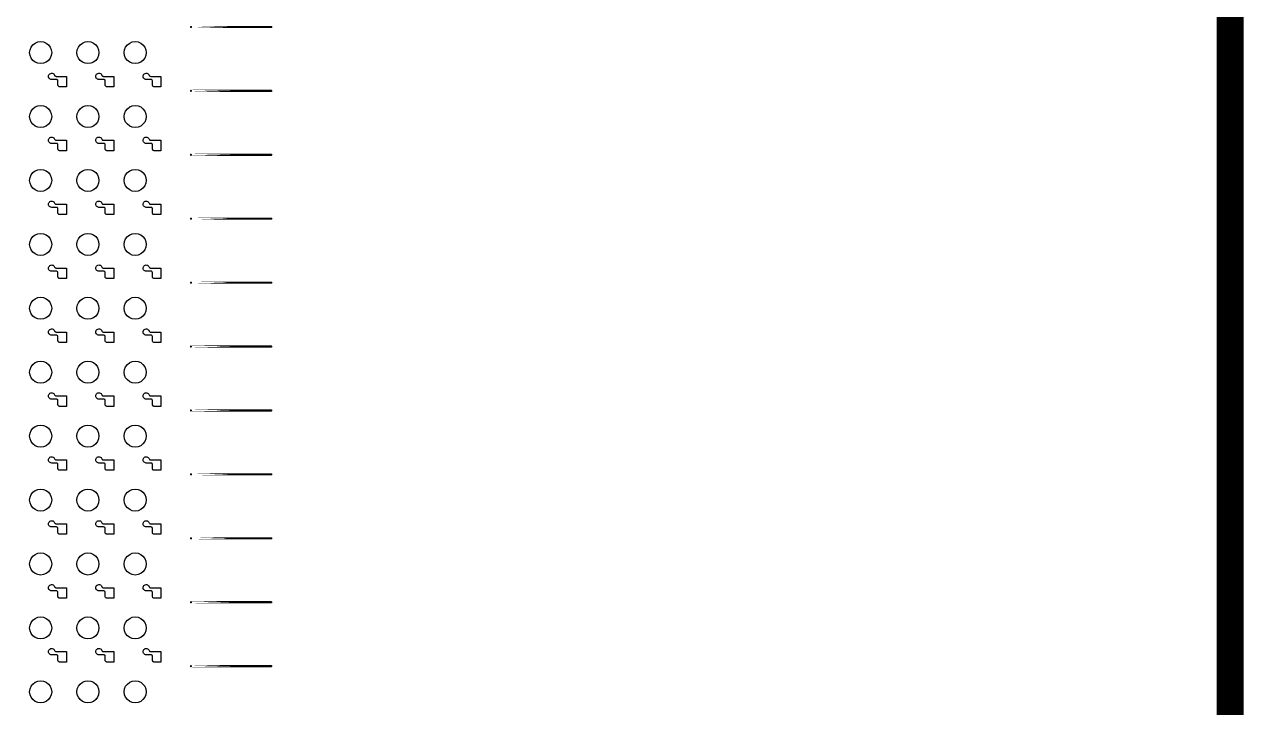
# Model space of a CAD drawing. Extents: x 11 to 212, y 11 to 212.
# Drawn here: x 166.18 to 211.7, y 135.92 to 161.45 of the extents above; entities that cross this region are included whole.
import ezdxf

# ---------------------------------------------------------------- set-up
doc = ezdxf.new("R2010")
doc.units = 0
doc.layers.get('0').update_dxf_attribs({"linetype": 'continuous'})
doc.layers.add('C3', color=7, linetype='continuous')

# ---------------------------------------------------------------- blocks, each defined once
blk = doc.blocks.new('cutlineendpoint')
at = {"const_width": 0.04}
blk.add_lwpolyline([(-0.02, 0, 1), (0.02, 0, 1)], format="xyb", close=True, dxfattribs=at)

msp = doc.modelspace()

# ---------------------------------------------------------------- linework, layer by layer
at = {"layer": 'C3'}
for points, const_width in [([(11.2, 211.2), (211.2, 211.2), (211.2, 11.2), (11.2, 11.2)], 1), ([(172.4, 161.353), (175.4, 161.353)], 0.08), ([(172.4, 158.965), (175.4, 158.965)], 0.08), ([(172.4, 156.576), (175.4, 156.576)], 0.08), ([(172.4, 154.188), (175.4, 154.188)], 0.08), ([(172.4, 151.8), (175.4, 151.8)], 0.08), ([(172.4, 149.412), (175.4, 149.412)], 0.08), ([(172.4, 147.024), (175.4, 147.024)], 0.08), ([(172.4, 144.635), (175.4, 144.635)], 0.08), ([(172.4, 142.247), (175.4, 142.247)], 0.08), ([(172.4, 139.859), (175.4, 139.859)], 0.08), ([(172.4, 137.471), (175.4, 137.471)], 0.08)]:
    msp.add_lwpolyline(points, close=True, dxfattribs=dict(at, const_width=const_width))
for points in [[(167.2, 160.394), (167.186, 160.288), (167.145, 160.188), (167.079, 160.103), (166.994, 160.038), (166.895, 159.996), (166.788, 159.982), (166.682, 159.996), (166.582, 160.038), (166.497, 160.103), (166.432, 160.188), (166.391, 160.288), (166.376, 160.394), (166.391, 160.501), (166.432, 160.6), (166.497, 160.685), (166.582, 160.751), (166.682, 160.792), (166.788, 160.806), (166.895, 160.792), (166.994, 160.751), (167.079, 160.685), (167.145, 160.6), (167.186, 160.501)], [(168.965, 160.394), (168.951, 160.288), (168.91, 160.188), (168.844, 160.103), (168.759, 160.038), (168.66, 159.996), (168.553, 159.982), (168.446, 159.996), (168.347, 160.038), (168.262, 160.103), (168.196, 160.188), (168.155, 160.288), (168.141, 160.394), (168.155, 160.501), (168.196, 160.6), (168.262, 160.685), (168.347, 160.751), (168.446, 160.792), (168.553, 160.806), (168.66, 160.792), (168.759, 160.751), (168.844, 160.685), (168.91, 160.6), (168.951, 160.501)], [(170.729, 160.394), (170.715, 160.288), (170.674, 160.188), (170.609, 160.103), (170.524, 160.038), (170.424, 159.996), (170.318, 159.982), (170.211, 159.996), (170.112, 160.038), (170.026, 160.103), (169.961, 160.188), (169.92, 160.288), (169.906, 160.394), (169.92, 160.501), (169.961, 160.6), (170.026, 160.685), (170.112, 160.751), (170.211, 160.792), (170.318, 160.806), (170.424, 160.792), (170.524, 160.751), (170.609, 160.685), (170.674, 160.6), (170.715, 160.501)], [(167.494, 159.118), (167.479, 159.12), (167.465, 159.126), (167.453, 159.135), (167.443, 159.147), (167.437, 159.161), (167.435, 159.176), (167.435, 159.329), (167.433, 159.345), (167.427, 159.359), (167.418, 159.371), (167.406, 159.38), (167.392, 159.386), (167.376, 159.388), (167.2, 159.388), (167.17, 159.392), (167.142, 159.403), (167.118, 159.422), (167.099, 159.445), (167.087, 159.473), (167.082, 159.503), (167.085, 159.533), (167.096, 159.561), (167.113, 159.586), (167.137, 159.605), (167.164, 159.618), (167.194, 159.623), (167.224, 159.621), (167.252, 159.611), (167.277, 159.595), (167.297, 159.572), (167.311, 159.545), (167.317, 159.532), (167.327, 159.521), (167.339, 159.513), (167.352, 159.508), (167.366, 159.506), (167.751, 159.506), (167.751, 159.118)], [(169.259, 159.118), (169.244, 159.12), (169.229, 159.126), (169.217, 159.135), (169.208, 159.147), (169.202, 159.161), (169.2, 159.176), (169.2, 159.329), (169.198, 159.345), (169.192, 159.359), (169.183, 159.371), (169.171, 159.38), (169.156, 159.386), (169.141, 159.388), (168.965, 159.388), (168.935, 159.392), (168.907, 159.403), (168.883, 159.422), (168.864, 159.445), (168.852, 159.473), (168.847, 159.503), (168.85, 159.533), (168.861, 159.561), (168.878, 159.586), (168.901, 159.605), (168.929, 159.618), (168.958, 159.623), (168.988, 159.621), (169.017, 159.611), (169.042, 159.595), (169.062, 159.572), (169.076, 159.545), (169.082, 159.532), (169.091, 159.521), (169.103, 159.513), (169.117, 159.508), (169.131, 159.506), (169.515, 159.506), (169.515, 159.118)], [(171.024, 159.118), (171.008, 159.12), (170.994, 159.126), (170.982, 159.135), (170.973, 159.147), (170.967, 159.161), (170.965, 159.176), (170.965, 159.329), (170.963, 159.345), (170.957, 159.359), (170.947, 159.371), (170.935, 159.38), (170.921, 159.386), (170.906, 159.388), (170.729, 159.388), (170.699, 159.392), (170.672, 159.403), (170.647, 159.422), (170.629, 159.445), (170.617, 159.473), (170.612, 159.503), (170.615, 159.533), (170.625, 159.561), (170.643, 159.586), (170.666, 159.605), (170.693, 159.618), (170.723, 159.623), (170.753, 159.621), (170.782, 159.611), (170.807, 159.595), (170.827, 159.572), (170.84, 159.545), (170.847, 159.532), (170.856, 159.521), (170.868, 159.513), (170.881, 159.508), (170.896, 159.506), (171.28, 159.506), (171.28, 159.118)], [(167.2, 158.006), (167.186, 157.899), (167.145, 157.8), (167.079, 157.715), (166.994, 157.649), (166.895, 157.608), (166.788, 157.594), (166.682, 157.608), (166.582, 157.649), (166.497, 157.715), (166.432, 157.8), (166.391, 157.899), (166.376, 158.006), (166.391, 158.112), (166.432, 158.212), (166.497, 158.297), (166.582, 158.362), (166.682, 158.404), (166.788, 158.418), (166.895, 158.404), (166.994, 158.362), (167.079, 158.297), (167.145, 158.212), (167.186, 158.112)], [(168.965, 158.006), (168.951, 157.899), (168.91, 157.8), (168.844, 157.715), (168.759, 157.649), (168.66, 157.608), (168.553, 157.594), (168.446, 157.608), (168.347, 157.649), (168.262, 157.715), (168.196, 157.8), (168.155, 157.899), (168.141, 158.006), (168.155, 158.112), (168.196, 158.212), (168.262, 158.297), (168.347, 158.362), (168.446, 158.404), (168.553, 158.418), (168.66, 158.404), (168.759, 158.362), (168.844, 158.297), (168.91, 158.212), (168.951, 158.112)], [(170.729, 158.006), (170.715, 157.899), (170.674, 157.8), (170.609, 157.715), (170.524, 157.649), (170.424, 157.608), (170.318, 157.594), (170.211, 157.608), (170.112, 157.649), (170.026, 157.715), (169.961, 157.8), (169.92, 157.899), (169.906, 158.006), (169.92, 158.112), (169.961, 158.212), (170.026, 158.297), (170.112, 158.362), (170.211, 158.404), (170.318, 158.418), (170.424, 158.404), (170.524, 158.362), (170.609, 158.297), (170.674, 158.212), (170.715, 158.112)], [(167.494, 156.729), (167.479, 156.731), (167.465, 156.737), (167.453, 156.747), (167.443, 156.759), (167.437, 156.773), (167.435, 156.788), (167.435, 156.941), (167.433, 156.956), (167.427, 156.971), (167.418, 156.983), (167.406, 156.992), (167.392, 156.998), (167.376, 157), (167.2, 157), (167.17, 157.004), (167.142, 157.015), (167.118, 157.033), (167.099, 157.057), (167.087, 157.085), (167.082, 157.114), (167.085, 157.144), (167.096, 157.173), (167.113, 157.197), (167.137, 157.217), (167.164, 157.23), (167.194, 157.235), (167.224, 157.233), (167.252, 157.223), (167.277, 157.206), (167.297, 157.184), (167.311, 157.157), (167.317, 157.144), (167.327, 157.133), (167.339, 157.125), (167.352, 157.119), (167.366, 157.118), (167.751, 157.118), (167.751, 156.729)], [(169.259, 156.729), (169.244, 156.731), (169.229, 156.737), (169.217, 156.747), (169.208, 156.759), (169.202, 156.773), (169.2, 156.788), (169.2, 156.941), (169.198, 156.956), (169.192, 156.971), (169.183, 156.983), (169.171, 156.992), (169.156, 156.998), (169.141, 157), (168.965, 157), (168.935, 157.004), (168.907, 157.015), (168.883, 157.033), (168.864, 157.057), (168.852, 157.085), (168.847, 157.114), (168.85, 157.144), (168.861, 157.173), (168.878, 157.197), (168.901, 157.217), (168.929, 157.23), (168.958, 157.235), (168.988, 157.233), (169.017, 157.223), (169.042, 157.206), (169.062, 157.184), (169.076, 157.157), (169.082, 157.144), (169.091, 157.133), (169.103, 157.125), (169.117, 157.119), (169.131, 157.118), (169.515, 157.118), (169.515, 156.729)], [(171.024, 156.729), (171.008, 156.731), (170.994, 156.737), (170.982, 156.747), (170.973, 156.759), (170.967, 156.773), (170.965, 156.788), (170.965, 156.941), (170.963, 156.956), (170.957, 156.971), (170.947, 156.983), (170.935, 156.992), (170.921, 156.998), (170.906, 157), (170.729, 157), (170.699, 157.004), (170.672, 157.015), (170.647, 157.033), (170.629, 157.057), (170.617, 157.085), (170.612, 157.114), (170.615, 157.144), (170.625, 157.173), (170.643, 157.197), (170.666, 157.217), (170.693, 157.23), (170.723, 157.235), (170.753, 157.233), (170.782, 157.223), (170.807, 157.206), (170.827, 157.184), (170.84, 157.157), (170.847, 157.144), (170.856, 157.133), (170.868, 157.125), (170.881, 157.119), (170.896, 157.118), (171.28, 157.118), (171.28, 156.729)], [(167.2, 155.618), (167.186, 155.511), (167.145, 155.412), (167.079, 155.326), (166.994, 155.261), (166.895, 155.22), (166.788, 155.206), (166.682, 155.22), (166.582, 155.261), (166.497, 155.326), (166.432, 155.412), (166.391, 155.511), (166.376, 155.618), (166.391, 155.724), (166.432, 155.824), (166.497, 155.909), (166.582, 155.974), (166.682, 156.015), (166.788, 156.029), (166.895, 156.015), (166.994, 155.974), (167.079, 155.909), (167.145, 155.824), (167.186, 155.724)], [(168.965, 155.618), (168.951, 155.511), (168.91, 155.412), (168.844, 155.326), (168.759, 155.261), (168.66, 155.22), (168.553, 155.206), (168.446, 155.22), (168.347, 155.261), (168.262, 155.326), (168.196, 155.412), (168.155, 155.511), (168.141, 155.618), (168.155, 155.724), (168.196, 155.824), (168.262, 155.909), (168.347, 155.974), (168.446, 156.015), (168.553, 156.029), (168.66, 156.015), (168.759, 155.974), (168.844, 155.909), (168.91, 155.824), (168.951, 155.724)], [(170.729, 155.618), (170.715, 155.511), (170.674, 155.412), (170.609, 155.326), (170.524, 155.261), (170.424, 155.22), (170.318, 155.206), (170.211, 155.22), (170.112, 155.261), (170.026, 155.326), (169.961, 155.412), (169.92, 155.511), (169.906, 155.618), (169.92, 155.724), (169.961, 155.824), (170.026, 155.909), (170.112, 155.974), (170.211, 156.015), (170.318, 156.029), (170.424, 156.015), (170.524, 155.974), (170.609, 155.909), (170.674, 155.824), (170.715, 155.724)], [(167.494, 154.341), (167.479, 154.343), (167.465, 154.349), (167.453, 154.358), (167.443, 154.371), (167.437, 154.385), (167.435, 154.4), (167.435, 154.553), (167.433, 154.568), (167.427, 154.582), (167.418, 154.595), (167.406, 154.604), (167.392, 154.61), (167.376, 154.612), (167.2, 154.612), (167.17, 154.616), (167.142, 154.627), (167.118, 154.645), (167.099, 154.669), (167.087, 154.696), (167.082, 154.726), (167.085, 154.756), (167.096, 154.784), (167.113, 154.809), (167.137, 154.828), (167.164, 154.841), (167.194, 154.847), (167.224, 154.845), (167.252, 154.835), (167.277, 154.818), (167.297, 154.796), (167.311, 154.769), (167.317, 154.756), (167.327, 154.745), (167.339, 154.736), (167.352, 154.731), (167.366, 154.729), (167.751, 154.729), (167.751, 154.341)], [(169.259, 154.341), (169.244, 154.343), (169.229, 154.349), (169.217, 154.358), (169.208, 154.371), (169.202, 154.385), (169.2, 154.4), (169.2, 154.553), (169.198, 154.568), (169.192, 154.582), (169.183, 154.595), (169.171, 154.604), (169.156, 154.61), (169.141, 154.612), (168.965, 154.612), (168.935, 154.616), (168.907, 154.627), (168.883, 154.645), (168.864, 154.669), (168.852, 154.696), (168.847, 154.726), (168.85, 154.756), (168.861, 154.784), (168.878, 154.809), (168.901, 154.828), (168.929, 154.841), (168.958, 154.847), (168.988, 154.845), (169.017, 154.835), (169.042, 154.818), (169.062, 154.796), (169.076, 154.769), (169.082, 154.756), (169.091, 154.745), (169.103, 154.736), (169.117, 154.731), (169.131, 154.729), (169.515, 154.729), (169.515, 154.341)], [(171.024, 154.341), (171.008, 154.343), (170.994, 154.349), (170.982, 154.358), (170.973, 154.371), (170.967, 154.385), (170.965, 154.4), (170.965, 154.553), (170.963, 154.568), (170.957, 154.582), (170.947, 154.595), (170.935, 154.604), (170.921, 154.61), (170.906, 154.612), (170.729, 154.612), (170.699, 154.616), (170.672, 154.627), (170.647, 154.645), (170.629, 154.669), (170.617, 154.696), (170.612, 154.726), (170.615, 154.756), (170.625, 154.784), (170.643, 154.809), (170.666, 154.828), (170.693, 154.841), (170.723, 154.847), (170.753, 154.845), (170.782, 154.835), (170.807, 154.818), (170.827, 154.796), (170.84, 154.769), (170.847, 154.756), (170.856, 154.745), (170.868, 154.736), (170.881, 154.731), (170.896, 154.729), (171.28, 154.729), (171.28, 154.341)], [(167.2, 153.229), (167.186, 153.123), (167.145, 153.024), (167.079, 152.938), (166.994, 152.873), (166.895, 152.832), (166.788, 152.818), (166.682, 152.832), (166.582, 152.873), (166.497, 152.938), (166.432, 153.024), (166.391, 153.123), (166.376, 153.229), (166.391, 153.336), (166.432, 153.435), (166.497, 153.521), (166.582, 153.586), (166.682, 153.627), (166.788, 153.641), (166.895, 153.627), (166.994, 153.586), (167.079, 153.521), (167.145, 153.435), (167.186, 153.336)], [(168.965, 153.229), (168.951, 153.123), (168.91, 153.024), (168.844, 152.938), (168.759, 152.873), (168.66, 152.832), (168.553, 152.818), (168.446, 152.832), (168.347, 152.873), (168.262, 152.938), (168.196, 153.024), (168.155, 153.123), (168.141, 153.229), (168.155, 153.336), (168.196, 153.435), (168.262, 153.521), (168.347, 153.586), (168.446, 153.627), (168.553, 153.641), (168.66, 153.627), (168.759, 153.586), (168.844, 153.521), (168.91, 153.435), (168.951, 153.336)], [(170.729, 153.229), (170.715, 153.123), (170.674, 153.024), (170.609, 152.938), (170.524, 152.873), (170.424, 152.832), (170.318, 152.818), (170.211, 152.832), (170.112, 152.873), (170.026, 152.938), (169.961, 153.024), (169.92, 153.123), (169.906, 153.229), (169.92, 153.336), (169.961, 153.435), (170.026, 153.521), (170.112, 153.586), (170.211, 153.627), (170.318, 153.641), (170.424, 153.627), (170.524, 153.586), (170.609, 153.521), (170.674, 153.435), (170.715, 153.336)], [(167.494, 151.953), (167.479, 151.955), (167.465, 151.961), (167.453, 151.97), (167.443, 151.982), (167.437, 151.997), (167.435, 152.012), (167.435, 152.165), (167.433, 152.18), (167.427, 152.194), (167.418, 152.206), (167.406, 152.216), (167.392, 152.222), (167.376, 152.224), (167.2, 152.224), (167.17, 152.227), (167.142, 152.239), (167.118, 152.257), (167.099, 152.28), (167.087, 152.308), (167.082, 152.338), (167.085, 152.368), (167.096, 152.396), (167.113, 152.421), (167.137, 152.44), (167.164, 152.453), (167.194, 152.459), (167.224, 152.456), (167.252, 152.447), (167.277, 152.43), (167.297, 152.407), (167.311, 152.38), (167.317, 152.367), (167.327, 152.357), (167.339, 152.348), (167.352, 152.343), (167.366, 152.341), (167.751, 152.341), (167.751, 151.953)], [(169.259, 151.953), (169.244, 151.955), (169.229, 151.961), (169.217, 151.97), (169.208, 151.982), (169.202, 151.997), (169.2, 152.012), (169.2, 152.165), (169.198, 152.18), (169.192, 152.194), (169.183, 152.206), (169.171, 152.216), (169.156, 152.222), (169.141, 152.224), (168.965, 152.224), (168.935, 152.227), (168.907, 152.239), (168.883, 152.257), (168.864, 152.28), (168.852, 152.308), (168.847, 152.338), (168.85, 152.368), (168.861, 152.396), (168.878, 152.421), (168.901, 152.44), (168.929, 152.453), (168.958, 152.459), (168.988, 152.456), (169.017, 152.447), (169.042, 152.43), (169.062, 152.407), (169.076, 152.38), (169.082, 152.367), (169.091, 152.357), (169.103, 152.348), (169.117, 152.343), (169.131, 152.341), (169.515, 152.341), (169.515, 151.953)], [(171.024, 151.953), (171.008, 151.955), (170.994, 151.961), (170.982, 151.97), (170.973, 151.982), (170.967, 151.997), (170.965, 152.012), (170.965, 152.165), (170.963, 152.18), (170.957, 152.194), (170.947, 152.206), (170.935, 152.216), (170.921, 152.222), (170.906, 152.224), (170.729, 152.224), (170.699, 152.227), (170.672, 152.239), (170.647, 152.257), (170.629, 152.28), (170.617, 152.308), (170.612, 152.338), (170.615, 152.368), (170.625, 152.396), (170.643, 152.421), (170.666, 152.44), (170.693, 152.453), (170.723, 152.459), (170.753, 152.456), (170.782, 152.447), (170.807, 152.43), (170.827, 152.407), (170.84, 152.38), (170.847, 152.367), (170.856, 152.357), (170.868, 152.348), (170.881, 152.343), (170.896, 152.341), (171.28, 152.341), (171.28, 151.953)], [(167.2, 150.841), (167.186, 150.735), (167.145, 150.635), (167.079, 150.55), (166.994, 150.485), (166.895, 150.443), (166.788, 150.429), (166.682, 150.443), (166.582, 150.485), (166.497, 150.55), (166.432, 150.635), (166.391, 150.735), (166.376, 150.841), (166.391, 150.948), (166.432, 151.047), (166.497, 151.132), (166.582, 151.198), (166.682, 151.239), (166.788, 151.253), (166.895, 151.239), (166.994, 151.198), (167.079, 151.132), (167.145, 151.047), (167.186, 150.948)], [(168.965, 150.841), (168.951, 150.735), (168.91, 150.635), (168.844, 150.55), (168.759, 150.485), (168.66, 150.443), (168.553, 150.429), (168.446, 150.443), (168.347, 150.485), (168.262, 150.55), (168.196, 150.635), (168.155, 150.735), (168.141, 150.841), (168.155, 150.948), (168.196, 151.047), (168.262, 151.132), (168.347, 151.198), (168.446, 151.239), (168.553, 151.253), (168.66, 151.239), (168.759, 151.198), (168.844, 151.132), (168.91, 151.047), (168.951, 150.948)], [(170.729, 150.841), (170.715, 150.735), (170.674, 150.635), (170.609, 150.55), (170.524, 150.485), (170.424, 150.443), (170.318, 150.429), (170.211, 150.443), (170.112, 150.485), (170.026, 150.55), (169.961, 150.635), (169.92, 150.735), (169.906, 150.841), (169.92, 150.948), (169.961, 151.047), (170.026, 151.132), (170.112, 151.198), (170.211, 151.239), (170.318, 151.253), (170.424, 151.239), (170.524, 151.198), (170.609, 151.132), (170.674, 151.047), (170.715, 150.948)], [(167.494, 149.565), (167.479, 149.567), (167.465, 149.573), (167.453, 149.582), (167.443, 149.594), (167.437, 149.608), (167.435, 149.624), (167.435, 149.776), (167.433, 149.792), (167.427, 149.806), (167.418, 149.818), (167.406, 149.827), (167.392, 149.833), (167.376, 149.835), (167.2, 149.835), (167.17, 149.839), (167.142, 149.851), (167.118, 149.869), (167.099, 149.892), (167.087, 149.92), (167.082, 149.95), (167.085, 149.98), (167.096, 150.008), (167.113, 150.033), (167.137, 150.052), (167.164, 150.065), (167.194, 150.07), (167.224, 150.068), (167.252, 150.058), (167.277, 150.042), (167.297, 150.019), (167.311, 149.992), (167.317, 149.979), (167.327, 149.968), (167.339, 149.96), (167.352, 149.955), (167.366, 149.953), (167.751, 149.953), (167.751, 149.565)], [(169.259, 149.565), (169.244, 149.567), (169.229, 149.573), (169.217, 149.582), (169.208, 149.594), (169.202, 149.608), (169.2, 149.624), (169.2, 149.776), (169.198, 149.792), (169.192, 149.806), (169.183, 149.818), (169.171, 149.827), (169.156, 149.833), (169.141, 149.835), (168.965, 149.835), (168.935, 149.839), (168.907, 149.851), (168.883, 149.869), (168.864, 149.892), (168.852, 149.92), (168.847, 149.95), (168.85, 149.98), (168.861, 150.008), (168.878, 150.033), (168.901, 150.052), (168.929, 150.065), (168.958, 150.07), (168.988, 150.068), (169.017, 150.058), (169.042, 150.042), (169.062, 150.019), (169.076, 149.992), (169.082, 149.979), (169.091, 149.968), (169.103, 149.96), (169.117, 149.955), (169.131, 149.953), (169.515, 149.953), (169.515, 149.565)], [(171.024, 149.565), (171.008, 149.567), (170.994, 149.573), (170.982, 149.582), (170.973, 149.594), (170.967, 149.608), (170.965, 149.624), (170.965, 149.776), (170.963, 149.792), (170.957, 149.806), (170.947, 149.818), (170.935, 149.827), (170.921, 149.833), (170.906, 149.835), (170.729, 149.835), (170.699, 149.839), (170.672, 149.851), (170.647, 149.869), (170.629, 149.892), (170.617, 149.92), (170.612, 149.95), (170.615, 149.98), (170.625, 150.008), (170.643, 150.033), (170.666, 150.052), (170.693, 150.065), (170.723, 150.07), (170.753, 150.068), (170.782, 150.058), (170.807, 150.042), (170.827, 150.019), (170.84, 149.992), (170.847, 149.979), (170.856, 149.968), (170.868, 149.96), (170.881, 149.955), (170.896, 149.953), (171.28, 149.953), (171.28, 149.565)], [(167.2, 148.453), (167.186, 148.346), (167.145, 148.247), (167.079, 148.162), (166.994, 148.096), (166.895, 148.055), (166.788, 148.041), (166.682, 148.055), (166.582, 148.096), (166.497, 148.162), (166.432, 148.247), (166.391, 148.346), (166.376, 148.453), (166.391, 148.56), (166.432, 148.659), (166.497, 148.744), (166.582, 148.81), (166.682, 148.851), (166.788, 148.865), (166.895, 148.851), (166.994, 148.81), (167.079, 148.744), (167.145, 148.659), (167.186, 148.56)], [(168.965, 148.453), (168.951, 148.346), (168.91, 148.247), (168.844, 148.162), (168.759, 148.096), (168.66, 148.055), (168.553, 148.041), (168.446, 148.055), (168.347, 148.096), (168.262, 148.162), (168.196, 148.247), (168.155, 148.346), (168.141, 148.453), (168.155, 148.56), (168.196, 148.659), (168.262, 148.744), (168.347, 148.81), (168.446, 148.851), (168.553, 148.865), (168.66, 148.851), (168.759, 148.81), (168.844, 148.744), (168.91, 148.659), (168.951, 148.56)], [(170.729, 148.453), (170.715, 148.346), (170.674, 148.247), (170.609, 148.162), (170.524, 148.096), (170.424, 148.055), (170.318, 148.041), (170.211, 148.055), (170.112, 148.096), (170.026, 148.162), (169.961, 148.247), (169.92, 148.346), (169.906, 148.453), (169.92, 148.56), (169.961, 148.659), (170.026, 148.744), (170.112, 148.81), (170.211, 148.851), (170.318, 148.865), (170.424, 148.851), (170.524, 148.81), (170.609, 148.744), (170.674, 148.659), (170.715, 148.56)], [(167.494, 147.176), (167.479, 147.178), (167.465, 147.184), (167.453, 147.194), (167.443, 147.206), (167.437, 147.22), (167.435, 147.235), (167.435, 147.388), (167.433, 147.403), (167.427, 147.418), (167.418, 147.43), (167.406, 147.439), (167.392, 147.445), (167.376, 147.447), (167.2, 147.447), (167.17, 147.451), (167.142, 147.462), (167.118, 147.48), (167.099, 147.504), (167.087, 147.532), (167.082, 147.561), (167.085, 147.591), (167.096, 147.62), (167.113, 147.644), (167.137, 147.664), (167.164, 147.677), (167.194, 147.682), (167.224, 147.68), (167.252, 147.67), (167.277, 147.653), (167.297, 147.631), (167.311, 147.604), (167.317, 147.591), (167.327, 147.58), (167.339, 147.572), (167.352, 147.566), (167.366, 147.565), (167.751, 147.565), (167.751, 147.176)], [(169.259, 147.176), (169.244, 147.178), (169.229, 147.184), (169.217, 147.194), (169.208, 147.206), (169.202, 147.22), (169.2, 147.235), (169.2, 147.388), (169.198, 147.403), (169.192, 147.418), (169.183, 147.43), (169.171, 147.439), (169.156, 147.445), (169.141, 147.447), (168.965, 147.447), (168.935, 147.451), (168.907, 147.462), (168.883, 147.48), (168.864, 147.504), (168.852, 147.532), (168.847, 147.561), (168.85, 147.591), (168.861, 147.62), (168.878, 147.644), (168.901, 147.664), (168.929, 147.677), (168.958, 147.682), (168.988, 147.68), (169.017, 147.67), (169.042, 147.653), (169.062, 147.631), (169.076, 147.604), (169.082, 147.591), (169.091, 147.58), (169.103, 147.572), (169.117, 147.566), (169.131, 147.565), (169.515, 147.565), (169.515, 147.176)], [(171.024, 147.176), (171.008, 147.178), (170.994, 147.184), (170.982, 147.194), (170.973, 147.206), (170.967, 147.22), (170.965, 147.235), (170.965, 147.388), (170.963, 147.403), (170.957, 147.418), (170.947, 147.43), (170.935, 147.439), (170.921, 147.445), (170.906, 147.447), (170.729, 147.447), (170.699, 147.451), (170.672, 147.462), (170.647, 147.48), (170.629, 147.504), (170.617, 147.532), (170.612, 147.561), (170.615, 147.591), (170.625, 147.62), (170.643, 147.644), (170.666, 147.664), (170.693, 147.677), (170.723, 147.682), (170.753, 147.68), (170.782, 147.67), (170.807, 147.653), (170.827, 147.631), (170.84, 147.604), (170.847, 147.591), (170.856, 147.58), (170.868, 147.572), (170.881, 147.566), (170.896, 147.565), (171.28, 147.565), (171.28, 147.176)], [(167.2, 146.065), (167.186, 145.958), (167.145, 145.859), (167.079, 145.774), (166.994, 145.708), (166.895, 145.667), (166.788, 145.653), (166.682, 145.667), (166.582, 145.708), (166.497, 145.774), (166.432, 145.859), (166.391, 145.958), (166.376, 146.065), (166.391, 146.171), (166.432, 146.271), (166.497, 146.356), (166.582, 146.421), (166.682, 146.462), (166.788, 146.476), (166.895, 146.462), (166.994, 146.421), (167.079, 146.356), (167.145, 146.271), (167.186, 146.171)], [(168.965, 146.065), (168.951, 145.958), (168.91, 145.859), (168.844, 145.774), (168.759, 145.708), (168.66, 145.667), (168.553, 145.653), (168.446, 145.667), (168.347, 145.708), (168.262, 145.774), (168.196, 145.859), (168.155, 145.958), (168.141, 146.065), (168.155, 146.171), (168.196, 146.271), (168.262, 146.356), (168.347, 146.421), (168.446, 146.462), (168.553, 146.476), (168.66, 146.462), (168.759, 146.421), (168.844, 146.356), (168.91, 146.271), (168.951, 146.171)], [(170.729, 146.065), (170.715, 145.958), (170.674, 145.859), (170.609, 145.774), (170.524, 145.708), (170.424, 145.667), (170.318, 145.653), (170.211, 145.667), (170.112, 145.708), (170.026, 145.774), (169.961, 145.859), (169.92, 145.958), (169.906, 146.065), (169.92, 146.171), (169.961, 146.271), (170.026, 146.356), (170.112, 146.421), (170.211, 146.462), (170.318, 146.476), (170.424, 146.462), (170.524, 146.421), (170.609, 146.356), (170.674, 146.271), (170.715, 146.171)], [(167.494, 144.788), (167.479, 144.79), (167.465, 144.796), (167.453, 144.805), (167.443, 144.818), (167.437, 144.832), (167.435, 144.847), (167.435, 145), (167.433, 145.015), (167.427, 145.029), (167.418, 145.042), (167.406, 145.051), (167.392, 145.057), (167.376, 145.059), (167.2, 145.059), (167.17, 145.063), (167.142, 145.074), (167.118, 145.092), (167.099, 145.116), (167.087, 145.143), (167.082, 145.173), (167.085, 145.203), (167.096, 145.232), (167.113, 145.256), (167.137, 145.276), (167.164, 145.288), (167.194, 145.294), (167.224, 145.292), (167.252, 145.282), (167.277, 145.265), (167.297, 145.243), (167.311, 145.216), (167.317, 145.203), (167.327, 145.192), (167.339, 145.183), (167.352, 145.178), (167.366, 145.176), (167.751, 145.176), (167.751, 144.788)], [(169.259, 144.788), (169.244, 144.79), (169.229, 144.796), (169.217, 144.805), (169.208, 144.818), (169.202, 144.832), (169.2, 144.847), (169.2, 145), (169.198, 145.015), (169.192, 145.029), (169.183, 145.042), (169.171, 145.051), (169.156, 145.057), (169.141, 145.059), (168.965, 145.059), (168.935, 145.063), (168.907, 145.074), (168.883, 145.092), (168.864, 145.116), (168.852, 145.143), (168.847, 145.173), (168.85, 145.203), (168.861, 145.232), (168.878, 145.256), (168.901, 145.276), (168.929, 145.288), (168.958, 145.294), (168.988, 145.292), (169.017, 145.282), (169.042, 145.265), (169.062, 145.243), (169.076, 145.216), (169.082, 145.203), (169.091, 145.192), (169.103, 145.183), (169.117, 145.178), (169.131, 145.176), (169.515, 145.176), (169.515, 144.788)], [(171.024, 144.788), (171.008, 144.79), (170.994, 144.796), (170.982, 144.805), (170.973, 144.818), (170.967, 144.832), (170.965, 144.847), (170.965, 145), (170.963, 145.015), (170.957, 145.029), (170.947, 145.042), (170.935, 145.051), (170.921, 145.057), (170.906, 145.059), (170.729, 145.059), (170.699, 145.063), (170.672, 145.074), (170.647, 145.092), (170.629, 145.116), (170.617, 145.143), (170.612, 145.173), (170.615, 145.203), (170.625, 145.232), (170.643, 145.256), (170.666, 145.276), (170.693, 145.288), (170.723, 145.294), (170.753, 145.292), (170.782, 145.282), (170.807, 145.265), (170.827, 145.243), (170.84, 145.216), (170.847, 145.203), (170.856, 145.192), (170.868, 145.183), (170.881, 145.178), (170.896, 145.176), (171.28, 145.176), (171.28, 144.788)], [(167.2, 143.676), (167.186, 143.57), (167.145, 143.471), (167.079, 143.385), (166.994, 143.32), (166.895, 143.279), (166.788, 143.265), (166.682, 143.279), (166.582, 143.32), (166.497, 143.385), (166.432, 143.471), (166.391, 143.57), (166.376, 143.676), (166.391, 143.783), (166.432, 143.882), (166.497, 143.968), (166.582, 144.033), (166.682, 144.074), (166.788, 144.088), (166.895, 144.074), (166.994, 144.033), (167.079, 143.968), (167.145, 143.882), (167.186, 143.783)], [(168.965, 143.676), (168.951, 143.57), (168.91, 143.471), (168.844, 143.385), (168.759, 143.32), (168.66, 143.279), (168.553, 143.265), (168.446, 143.279), (168.347, 143.32), (168.262, 143.385), (168.196, 143.471), (168.155, 143.57), (168.141, 143.676), (168.155, 143.783), (168.196, 143.882), (168.262, 143.968), (168.347, 144.033), (168.446, 144.074), (168.553, 144.088), (168.66, 144.074), (168.759, 144.033), (168.844, 143.968), (168.91, 143.882), (168.951, 143.783)], [(170.729, 143.676), (170.715, 143.57), (170.674, 143.471), (170.609, 143.385), (170.524, 143.32), (170.424, 143.279), (170.318, 143.265), (170.211, 143.279), (170.112, 143.32), (170.026, 143.385), (169.961, 143.471), (169.92, 143.57), (169.906, 143.676), (169.92, 143.783), (169.961, 143.882), (170.026, 143.968), (170.112, 144.033), (170.211, 144.074), (170.318, 144.088), (170.424, 144.074), (170.524, 144.033), (170.609, 143.968), (170.674, 143.882), (170.715, 143.783)], [(167.494, 142.4), (167.479, 142.402), (167.465, 142.408), (167.453, 142.417), (167.443, 142.429), (167.437, 142.444), (167.435, 142.459), (167.435, 142.612), (167.433, 142.627), (167.427, 142.641), (167.418, 142.653), (167.406, 142.663), (167.392, 142.669), (167.376, 142.671), (167.2, 142.671), (167.17, 142.674), (167.142, 142.686), (167.118, 142.704), (167.099, 142.728), (167.087, 142.755), (167.082, 142.785), (167.085, 142.815), (167.096, 142.843), (167.113, 142.868), (167.137, 142.887), (167.164, 142.9), (167.194, 142.906), (167.224, 142.903), (167.252, 142.894), (167.277, 142.877), (167.297, 142.854), (167.311, 142.827), (167.317, 142.815), (167.327, 142.804), (167.339, 142.795), (167.352, 142.79), (167.366, 142.788), (167.751, 142.788), (167.751, 142.4)], [(169.259, 142.4), (169.244, 142.402), (169.229, 142.408), (169.217, 142.417), (169.208, 142.429), (169.202, 142.444), (169.2, 142.459), (169.2, 142.612), (169.198, 142.627), (169.192, 142.641), (169.183, 142.653), (169.171, 142.663), (169.156, 142.669), (169.141, 142.671), (168.965, 142.671), (168.935, 142.674), (168.907, 142.686), (168.883, 142.704), (168.864, 142.728), (168.852, 142.755), (168.847, 142.785), (168.85, 142.815), (168.861, 142.843), (168.878, 142.868), (168.901, 142.887), (168.929, 142.9), (168.958, 142.906), (168.988, 142.903), (169.017, 142.894), (169.042, 142.877), (169.062, 142.854), (169.076, 142.827), (169.082, 142.815), (169.091, 142.804), (169.103, 142.795), (169.117, 142.79), (169.131, 142.788), (169.515, 142.788), (169.515, 142.4)], [(171.024, 142.4), (171.008, 142.402), (170.994, 142.408), (170.982, 142.417), (170.973, 142.429), (170.967, 142.444), (170.965, 142.459), (170.965, 142.612), (170.963, 142.627), (170.957, 142.641), (170.947, 142.653), (170.935, 142.663), (170.921, 142.669), (170.906, 142.671), (170.729, 142.671), (170.699, 142.674), (170.672, 142.686), (170.647, 142.704), (170.629, 142.728), (170.617, 142.755), (170.612, 142.785), (170.615, 142.815), (170.625, 142.843), (170.643, 142.868), (170.666, 142.887), (170.693, 142.9), (170.723, 142.906), (170.753, 142.903), (170.782, 142.894), (170.807, 142.877), (170.827, 142.854), (170.84, 142.827), (170.847, 142.815), (170.856, 142.804), (170.868, 142.795), (170.881, 142.79), (170.896, 142.788), (171.28, 142.788), (171.28, 142.4)], [(167.2, 141.288), (167.186, 141.182), (167.145, 141.082), (167.079, 140.997), (166.994, 140.932), (166.895, 140.891), (166.788, 140.876), (166.682, 140.891), (166.582, 140.932), (166.497, 140.997), (166.432, 141.082), (166.391, 141.182), (166.376, 141.288), (166.391, 141.395), (166.432, 141.494), (166.497, 141.579), (166.582, 141.645), (166.682, 141.686), (166.788, 141.7), (166.895, 141.686), (166.994, 141.645), (167.079, 141.579), (167.145, 141.494), (167.186, 141.395)], [(168.965, 141.288), (168.951, 141.182), (168.91, 141.082), (168.844, 140.997), (168.759, 140.932), (168.66, 140.891), (168.553, 140.876), (168.446, 140.891), (168.347, 140.932), (168.262, 140.997), (168.196, 141.082), (168.155, 141.182), (168.141, 141.288), (168.155, 141.395), (168.196, 141.494), (168.262, 141.579), (168.347, 141.645), (168.446, 141.686), (168.553, 141.7), (168.66, 141.686), (168.759, 141.645), (168.844, 141.579), (168.91, 141.494), (168.951, 141.395)], [(170.729, 141.288), (170.715, 141.182), (170.674, 141.082), (170.609, 140.997), (170.524, 140.932), (170.424, 140.891), (170.318, 140.876), (170.211, 140.891), (170.112, 140.932), (170.026, 140.997), (169.961, 141.082), (169.92, 141.182), (169.906, 141.288), (169.92, 141.395), (169.961, 141.494), (170.026, 141.579), (170.112, 141.645), (170.211, 141.686), (170.318, 141.7), (170.424, 141.686), (170.524, 141.645), (170.609, 141.579), (170.674, 141.494), (170.715, 141.395)], [(167.494, 140.012), (167.479, 140.014), (167.465, 140.02), (167.453, 140.029), (167.443, 140.041), (167.437, 140.055), (167.435, 140.071), (167.435, 140.224), (167.433, 140.239), (167.427, 140.253), (167.418, 140.265), (167.406, 140.274), (167.392, 140.28), (167.376, 140.282), (167.2, 140.282), (167.17, 140.286), (167.142, 140.298), (167.118, 140.316), (167.099, 140.339), (167.087, 140.367), (167.082, 140.397), (167.085, 140.427), (167.096, 140.455), (167.113, 140.48), (167.137, 140.499), (167.164, 140.512), (167.194, 140.517), (167.224, 140.515), (167.252, 140.505), (167.277, 140.489), (167.297, 140.466), (167.311, 140.439), (167.317, 140.426), (167.327, 140.415), (167.339, 140.407), (167.352, 140.402), (167.366, 140.4), (167.751, 140.4), (167.751, 140.012)], [(169.259, 140.012), (169.244, 140.014), (169.229, 140.02), (169.217, 140.029), (169.208, 140.041), (169.202, 140.055), (169.2, 140.071), (169.2, 140.224), (169.198, 140.239), (169.192, 140.253), (169.183, 140.265), (169.171, 140.274), (169.156, 140.28), (169.141, 140.282), (168.965, 140.282), (168.935, 140.286), (168.907, 140.298), (168.883, 140.316), (168.864, 140.339), (168.852, 140.367), (168.847, 140.397), (168.85, 140.427), (168.861, 140.455), (168.878, 140.48), (168.901, 140.499), (168.929, 140.512), (168.958, 140.517), (168.988, 140.515), (169.017, 140.505), (169.042, 140.489), (169.062, 140.466), (169.076, 140.439), (169.082, 140.426), (169.091, 140.415), (169.103, 140.407), (169.117, 140.402), (169.131, 140.4), (169.515, 140.4), (169.515, 140.012)], [(171.024, 140.012), (171.008, 140.014), (170.994, 140.02), (170.982, 140.029), (170.973, 140.041), (170.967, 140.055), (170.965, 140.071), (170.965, 140.224), (170.963, 140.239), (170.957, 140.253), (170.947, 140.265), (170.935, 140.274), (170.921, 140.28), (170.906, 140.282), (170.729, 140.282), (170.699, 140.286), (170.672, 140.298), (170.647, 140.316), (170.629, 140.339), (170.617, 140.367), (170.612, 140.397), (170.615, 140.427), (170.625, 140.455), (170.643, 140.48), (170.666, 140.499), (170.693, 140.512), (170.723, 140.517), (170.753, 140.515), (170.782, 140.505), (170.807, 140.489), (170.827, 140.466), (170.84, 140.439), (170.847, 140.426), (170.856, 140.415), (170.868, 140.407), (170.881, 140.402), (170.896, 140.4), (171.28, 140.4), (171.28, 140.012)], [(167.2, 138.9), (167.186, 138.793), (167.145, 138.694), (167.079, 138.609), (166.994, 138.543), (166.895, 138.502), (166.788, 138.488), (166.682, 138.502), (166.582, 138.543), (166.497, 138.609), (166.432, 138.694), (166.391, 138.793), (166.376, 138.9), (166.391, 139.007), (166.432, 139.106), (166.497, 139.191), (166.582, 139.257), (166.682, 139.298), (166.788, 139.312), (166.895, 139.298), (166.994, 139.257), (167.079, 139.191), (167.145, 139.106), (167.186, 139.007)], [(168.965, 138.9), (168.951, 138.793), (168.91, 138.694), (168.844, 138.609), (168.759, 138.543), (168.66, 138.502), (168.553, 138.488), (168.446, 138.502), (168.347, 138.543), (168.262, 138.609), (168.196, 138.694), (168.155, 138.793), (168.141, 138.9), (168.155, 139.007), (168.196, 139.106), (168.262, 139.191), (168.347, 139.257), (168.446, 139.298), (168.553, 139.312), (168.66, 139.298), (168.759, 139.257), (168.844, 139.191), (168.91, 139.106), (168.951, 139.007)], [(170.729, 138.9), (170.715, 138.793), (170.674, 138.694), (170.609, 138.609), (170.524, 138.543), (170.424, 138.502), (170.318, 138.488), (170.211, 138.502), (170.112, 138.543), (170.026, 138.609), (169.961, 138.694), (169.92, 138.793), (169.906, 138.9), (169.92, 139.007), (169.961, 139.106), (170.026, 139.191), (170.112, 139.257), (170.211, 139.298), (170.318, 139.312), (170.424, 139.298), (170.524, 139.257), (170.609, 139.191), (170.674, 139.106), (170.715, 139.007)], [(167.494, 137.624), (167.479, 137.626), (167.465, 137.631), (167.453, 137.641), (167.443, 137.653), (167.437, 137.667), (167.435, 137.682), (167.435, 137.835), (167.433, 137.851), (167.427, 137.865), (167.418, 137.877), (167.406, 137.886), (167.392, 137.892), (167.376, 137.894), (167.2, 137.894), (167.17, 137.898), (167.142, 137.909), (167.118, 137.927), (167.099, 137.951), (167.087, 137.979), (167.082, 138.009), (167.085, 138.039), (167.096, 138.067), (167.113, 138.091), (167.137, 138.111), (167.164, 138.124), (167.194, 138.129), (167.224, 138.127), (167.252, 138.117), (167.277, 138.1), (167.297, 138.078), (167.311, 138.051), (167.317, 138.038), (167.327, 138.027), (167.339, 138.019), (167.352, 138.014), (167.366, 138.012), (167.751, 138.012), (167.751, 137.624)], [(169.259, 137.624), (169.244, 137.626), (169.229, 137.631), (169.217, 137.641), (169.208, 137.653), (169.202, 137.667), (169.2, 137.682), (169.2, 137.835), (169.198, 137.851), (169.192, 137.865), (169.183, 137.877), (169.171, 137.886), (169.156, 137.892), (169.141, 137.894), (168.965, 137.894), (168.935, 137.898), (168.907, 137.909), (168.883, 137.927), (168.864, 137.951), (168.852, 137.979), (168.847, 138.009), (168.85, 138.039), (168.861, 138.067), (168.878, 138.091), (168.901, 138.111), (168.929, 138.124), (168.958, 138.129), (168.988, 138.127), (169.017, 138.117), (169.042, 138.1), (169.062, 138.078), (169.076, 138.051), (169.082, 138.038), (169.091, 138.027), (169.103, 138.019), (169.117, 138.014), (169.131, 138.012), (169.515, 138.012), (169.515, 137.624)], [(171.024, 137.624), (171.008, 137.626), (170.994, 137.631), (170.982, 137.641), (170.973, 137.653), (170.967, 137.667), (170.965, 137.682), (170.965, 137.835), (170.963, 137.851), (170.957, 137.865), (170.947, 137.877), (170.935, 137.886), (170.921, 137.892), (170.906, 137.894), (170.729, 137.894), (170.699, 137.898), (170.672, 137.909), (170.647, 137.927), (170.629, 137.951), (170.617, 137.979), (170.612, 138.009), (170.615, 138.039), (170.625, 138.067), (170.643, 138.091), (170.666, 138.111), (170.693, 138.124), (170.723, 138.129), (170.753, 138.127), (170.782, 138.117), (170.807, 138.1), (170.827, 138.078), (170.84, 138.051), (170.847, 138.038), (170.856, 138.027), (170.868, 138.019), (170.881, 138.014), (170.896, 138.012), (171.28, 138.012), (171.28, 137.624)], [(167.2, 136.512), (167.186, 136.405), (167.145, 136.306), (167.079, 136.221), (166.994, 136.155), (166.895, 136.114), (166.788, 136.1), (166.682, 136.114), (166.582, 136.155), (166.497, 136.221), (166.432, 136.306), (166.391, 136.405), (166.376, 136.512), (166.391, 136.618), (166.432, 136.718), (166.497, 136.803), (166.582, 136.868), (166.682, 136.909), (166.788, 136.924), (166.895, 136.909), (166.994, 136.868), (167.079, 136.803), (167.145, 136.718), (167.186, 136.618)], [(168.965, 136.512), (168.951, 136.405), (168.91, 136.306), (168.844, 136.221), (168.759, 136.155), (168.66, 136.114), (168.553, 136.1), (168.446, 136.114), (168.347, 136.155), (168.262, 136.221), (168.196, 136.306), (168.155, 136.405), (168.141, 136.512), (168.155, 136.618), (168.196, 136.718), (168.262, 136.803), (168.347, 136.868), (168.446, 136.909), (168.553, 136.924), (168.66, 136.909), (168.759, 136.868), (168.844, 136.803), (168.91, 136.718), (168.951, 136.618)], [(170.729, 136.512), (170.715, 136.405), (170.674, 136.306), (170.609, 136.221), (170.524, 136.155), (170.424, 136.114), (170.318, 136.1), (170.211, 136.114), (170.112, 136.155), (170.026, 136.221), (169.961, 136.306), (169.92, 136.405), (169.906, 136.512), (169.92, 136.618), (169.961, 136.718), (170.026, 136.803), (170.112, 136.868), (170.211, 136.909), (170.318, 136.924), (170.424, 136.909), (170.524, 136.868), (170.609, 136.803), (170.674, 136.718), (170.715, 136.618)]]:
    msp.add_lwpolyline(points, close=True, dxfattribs=at)

# ---------------------------------------------------------------- block references
for p in [(172.4, 161.353), (175.4, 161.353), (172.4, 158.965), (175.4, 158.965), (172.4, 156.576), (175.4, 156.576), (172.4, 154.188), (175.4, 154.188), (172.4, 151.8), (175.4, 151.8), (172.4, 149.412), (175.4, 149.412), (172.4, 147.024), (175.4, 147.024), (172.4, 144.635), (175.4, 144.635), (172.4, 142.247), (175.4, 142.247), (172.4, 139.859), (175.4, 139.859), (172.4, 137.471), (175.4, 137.471)]:
    msp.add_blockref('cutlineendpoint', p, dxfattribs=at)

doc.saveas('drawing.dxf')
